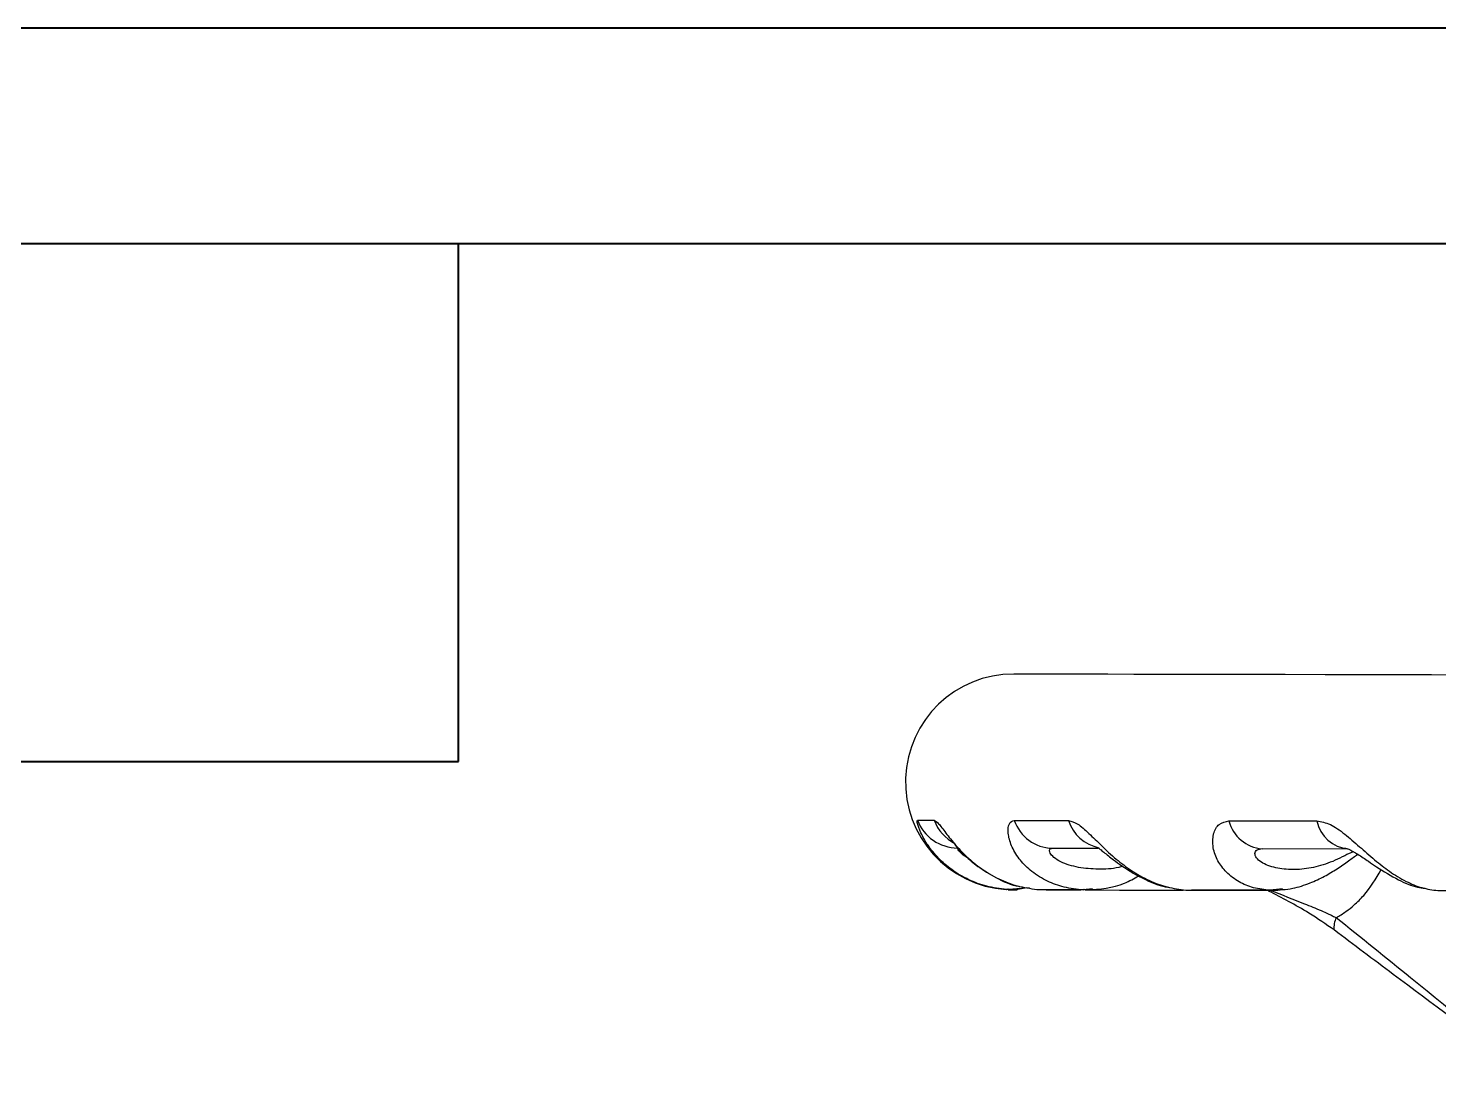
# Model space of a CAD drawing. Header units: millimetres. Extents: x 2344 to 4024, y 1094 to 2282.
# Drawn here: x 2643.9 to 2774.6, y 2183.9 to 2281.7 of the extents above; entities that cross this region are included whole.
import ezdxf

# ---------------------------------------------------------------- set-up
doc = ezdxf.new("R2010")
doc.units = ezdxf.units.MM
doc.layers.add('粗实线', color=7, linetype='Continuous', lineweight=40)

msp = doc.modelspace()

# ---------------------------------------------------------------- linework, layer by layer
at = {"color": 7, "linetype": 'Continuous', "lineweight": 25}
for p, q in [((2738.819, 2205.722), (2743.065, 2205.713)), ((2758.279, 2205.68), (2766.247, 2205.663)), ((2766.167, 2205.663), (2766.226, 2205.663)), ((2734.534, 2201.892), (2734.58, 2201.891)), ((2734.58, 2201.891), (2734.682, 2201.951)), ((2734.733, 2201.893), (2734.667, 2201.893)), ((2734.783, 2201.878), (2734.682, 2201.951)), ((2734.783, 2201.879), (2734.735, 2201.879)), ((2736.671, 2202.036), (2734.783, 2201.879)), ((2735.015, 2201.88), (2735.311, 2201.904)), ((2735.267, 2201.865), (2736.464, 2202.07)), ((2741.458, 2201.87), (2741.757, 2201.936)), ((2742.539, 2201.944), (2741.665, 2201.859)), ((2741.665, 2201.859), (2741.757, 2201.936)), ((2741.837, 2201.851), (2742.04, 2201.851)), ((2751.679, 2201.83), (2752, 2201.829)), ((2758.814, 2201.829), (2759.297, 2201.898)), ((2760.167, 2201.956), (2759.005, 2201.819)), ((2759.005, 2201.819), (2759.297, 2201.898)), ((2774.317, 2201.831), (2774.549, 2201.793))]:
    msp.add_line(p, q, dxfattribs=at)
at = {"color": 7, "linetype": 'Continuous', "lineweight": 25, "flags": 128}
for points in [[(2779.058, 2221.772), (2773.978, 2221.783), (2769.169, 2221.794), (2764.644, 2221.803), (2760.412, 2221.812), (2756.482, 2221.821), (2752.864, 2221.828), (2749.566, 2221.835), (2746.595, 2221.842), (2743.958, 2221.847), (2741.66, 2221.852), (2739.707, 2221.856), (2738.103, 2221.86), (2736.851, 2221.862), (2735.956, 2221.864), (2735.417, 2221.865), (2735.238, 2221.866)], [(2778.285, 2221.773), (2773.29, 2221.784), (2768.563, 2221.794), (2764.116, 2221.803), (2759.958, 2221.812), (2756.098, 2221.821), (2752.544, 2221.828), (2749.305, 2221.835), (2746.387, 2221.841), (2743.798, 2221.847), (2741.542, 2221.852), (2739.624, 2221.856), (2738.05, 2221.859), (2736.822, 2221.862), (2735.942, 2221.864), (2735.414, 2221.865), (2735.238, 2221.866)], [(2726.318, 2208.325), (2726.451, 2208.325), (2726.602, 2208.325), (2726.771, 2208.324), (2726.956, 2208.324), (2727.159, 2208.323), (2727.378, 2208.323), (2727.615, 2208.322), (2727.869, 2208.322)], [(2735.295, 2208.306), (2735.866, 2208.305), (2736.453, 2208.303), (2737.056, 2208.302), (2737.676, 2208.301), (2738.312, 2208.299), (2738.964, 2208.298), (2739.631, 2208.297), (2740.315, 2208.295)], [(2755.193, 2208.263), (2756.162, 2208.261), (2757.146, 2208.259), (2758.143, 2208.257), (2759.155, 2208.255), (2760.181, 2208.252), (2761.22, 2208.25), (2762.273, 2208.248), (2763.34, 2208.246)], [(2735.203, 2201.866), (2735.217, 2201.866), (2735.244, 2201.866), (2735.283, 2201.865), (2735.332, 2201.865), (2735.393, 2201.865), (2735.464, 2201.865), (2735.546, 2201.865)], [(2738.253, 2201.859), (2738.645, 2201.858), (2739.061, 2201.857), (2739.499, 2201.856), (2739.961, 2201.855), (2740.447, 2201.854), (2740.955, 2201.853), (2741.455, 2201.852)], [(2741.958, 2201.851), (2742.915, 2201.849), (2745.038, 2201.845), (2747.41, 2201.84), (2750.026, 2201.834), (2750.939, 2201.832)], [(2751.537, 2201.831), (2752.882, 2201.828), (2755.974, 2201.822), (2759.007, 2201.815)]]:
    msp.add_lwpolyline(points, dxfattribs=at)
at = {"color": 7, "linetype": 'Continuous', "lineweight": 25}
for centre, radius, start, end in [((2735.216, 2211.866), 10, 89.87751, 266.08698), ((2730.052, 2209.731), 3.99, 200.62584, 269.83577), ((2731.601, 2209.71), 3.982, 200.40704, 242.91419), ((2738.89, 2209.514), 3.793, 198.57422, 268.9394), ((2743.871, 2209.424), 3.731, 197.60616, 258.75408), ((2758.494, 2209.072), 3.399, 193.76926, 266.38233), ((2766.527, 2208.906), 3.255, 191.71062, 265.05504), ((2735.216, 2211.866), 10, 267.23859, 269.87751), ((2735.461, 2292.889), 91.024, 269.83269, 269.88273), ((2766.831, 2198.389), 1.913, 152.36136, 187.28594)]:
    msp.add_arc(centre, radius, start, end, dxfattribs=at)
for points, knots in [([(2734.58, 2201.891), (2733.959, 2201.97), (2732.749, 2202.124), (2731.022, 2202.774), (2729.742, 2203.53), (2728.847, 2204.244), (2728.255, 2204.806), (2727.734, 2205.393), (2727.131, 2206.204), (2726.59, 2207.175), (2726.262, 2208.122), (2726.299, 2208.257), (2726.318, 2208.325)], [0, 0, 0, 0, 0.1281513, 0.2496843, 0.3801441, 0.4411883, 0.4997197, 0.5635694, 0.6245897, 0.7496425, 0.8750065, 1, 1, 1, 1]), ([(2727.869, 2208.322), (2727.988, 2208.257), (2728.167, 2208.159), (2728.574, 2207.632), (2728.937, 2207.15), (2729.371, 2206.586), (2729.864, 2205.992), (2730.43, 2205.376), (2731.242, 2204.591), (2732.179, 2203.848), (2733.219, 2203.203), (2734.325, 2202.645), (2735.799, 2202.104), (2737.008, 2201.956), (2737.628, 2201.881)], [0, 0, 0, 0, 0.1244726, 0.1859089, 0.2498878, 0.3111053, 0.3751889, 0.4362181, 0.5000981, 0.6195311, 0.6833816, 0.7502528, 0.8718565, 1, 1, 1, 1]), ([(2741.458, 2201.87), (2740.867, 2201.944), (2739.716, 2202.088), (2738.117, 2202.731), (2736.972, 2203.483), (2736.21, 2204.198), (2735.728, 2204.761), (2735.332, 2205.35), (2734.921, 2206.166), (2734.666, 2207.145), (2734.76, 2208.101), (2735.117, 2208.238), (2735.295, 2208.306)], [0, 0, 0, 0, 0.1280635, 0.2496605, 0.3801541, 0.4411983, 0.4997165, 0.5635714, 0.6245804, 0.7496419, 0.8750131, 1, 1, 1, 1]), ([(2740.315, 2208.295), (2740.588, 2208.229), (2740.996, 2208.129), (2741.665, 2207.596), (2742.198, 2207.109), (2742.778, 2206.541), (2743.387, 2205.943), (2744.044, 2205.323), (2744.941, 2204.534), (2745.922, 2203.79), (2746.968, 2203.146), (2748.058, 2202.59), (2749.476, 2202.056), (2750.605, 2201.917), (2751.184, 2201.846)], [0, 0, 0, 0, 0.12447781, 0.18589566, 0.24987596, 0.31109782, 0.37520407, 0.4362225, 0.50010716, 0.61952435, 0.68338488, 0.75027631, 0.87194143, 1, 1, 1, 1]), ([(2758.814, 2201.829), (2758.294, 2201.898), (2757.281, 2202.033), (2755.921, 2202.667), (2754.991, 2203.417), (2754.415, 2204.132), (2754.077, 2204.696), (2753.834, 2205.288), (2753.646, 2206.107), (2753.695, 2207.093), (2754.211, 2208.057), (2754.866, 2208.194), (2755.193, 2208.263)], [0, 0, 0, 0, 0.12798414, 0.24964221, 0.38016298, 0.44120626, 0.49971221, 0.56357312, 0.62457328, 0.74964181, 0.87501882, 1, 1, 1, 1]), ([(2763.34, 2208.246), (2763.749, 2208.178), (2764.361, 2208.078), (2765.246, 2207.539), (2765.913, 2207.049), (2766.599, 2206.476), (2767.281, 2205.874), (2767.982, 2205.251), (2768.901, 2204.459), (2769.853, 2203.714), (2770.831, 2203.072), (2771.825, 2202.518), (2773.086, 2201.99), (2774.053, 2201.859), (2774.549, 2201.793)], [0, 0, 0, 0, 0.124482, 0.1858845, 0.2498661, 0.3110911, 0.3752157, 0.4362261, 0.5001158, 0.6195186, 0.6833865, 0.7502937, 0.8720137, 1, 1, 1, 1]), ([(2729.784, 2206.102), (2729.78, 2206.102), (2729.746, 2206.104), (2729.818, 2206.004), (2729.999, 2205.782), (2730.322, 2205.437), (2730.934, 2204.839), (2731.967, 2203.947), (2733.643, 2202.943), (2734.985, 2202.285), (2735.761, 2202.185), (2735.773, 2202.183)], [0, 0, 0, 0, 0.0081114, 0.0768965, 0.1482933, 0.2252732, 0.308902, 0.5022082, 0.7321601, 0.9958891, 1, 1, 1, 1]), ([(2731.044, 2204.797), (2730.982, 2204.827), (2730.67, 2204.98), (2730.282, 2205.315), (2729.998, 2205.669), (2730.026, 2205.717), (2730.04, 2205.741)], [0, 0, 0, 0, 0.0737246, 0.3731715, 0.686422, 1, 1, 1, 1]), ([(2745.345, 2204.042), (2745.219, 2204.006), (2744.465, 2203.79), (2743.063, 2203.749), (2741.227, 2203.885), (2739.798, 2204.319), (2738.935, 2204.851), (2738.558, 2205.293), (2738.525, 2205.652), (2738.721, 2205.699), (2738.819, 2205.722)], [0, 0, 0, 0, 0.0384572, 0.2309424, 0.4234302, 0.6153121, 0.715823, 0.807692, 0.9037958, 1, 1, 1, 1]), ([(2743.041, 2205.798), (2743.038, 2205.796), (2743.029, 2205.789), (2743.232, 2205.639), (2743.678, 2205.286), (2744.375, 2204.733), (2745.646, 2203.791), (2747.253, 2202.87), (2748.76, 2202.208), (2749.504, 2202.12), (2749.611, 2202.107)], [0, 0, 0, 0, 0.0566036, 0.1417938, 0.2232337, 0.3716522, 0.4790812, 0.7518494, 0.9644763, 1, 1, 1, 1]), ([(2766.74, 2205.399), (2766.605, 2205.344), (2766.227, 2205.189), (2765.478, 2204.792), (2764.28, 2204.268), (2762.789, 2203.84), (2761.09, 2203.69), (2759.491, 2203.851), (2758.309, 2204.279), (2757.695, 2204.811), (2757.542, 2205.253), (2757.751, 2205.61), (2758.103, 2205.657), (2758.279, 2205.68)], [0, 0, 0, 0, 0.03766201, 0.10619711, 0.17487785, 0.31226406, 0.44993761, 0.58761295, 0.72485502, 0.79674458, 0.86245319, 0.93119068, 1, 1, 1, 1]), ([(2765.813, 2205.703), (2765.861, 2205.716), (2765.953, 2205.74), (2766.26, 2205.649), (2766.664, 2205.452), (2767.268, 2205.087), (2768.017, 2204.572), (2769.261, 2203.714), (2770.771, 2202.823), (2772.31, 2202.132), (2773.134, 2202.037), (2773.37, 2202.01)], [0, 0, 0, 0, 0.0795455, 0.1530718, 0.2224941, 0.2889953, 0.4105927, 0.4994512, 0.7335913, 0.9237047, 1, 1, 1, 1]), ([(2759.241, 2201.814), (2759.864, 2201.851), (2761.036, 2201.922), (2762.649, 2202.439), (2764.015, 2203.081), (2765.205, 2203.8), (2766.265, 2204.546), (2766.854, 2204.967), (2767.13, 2205.165)], [0, 0, 0, 0, 0.2160598, 0.4068002, 0.5722695, 0.7235056, 0.870023, 1, 1, 1, 1]), ([(2742.025, 2201.851), (2743.228, 2201.94), (2744.938, 2202.066), (2746.394, 2202.925), (2746.826, 2203.179)], [0, 0, 0, 0, 0.7035476, 1, 1, 1, 1]), ([(2765.136, 2199.277), (2765.439, 2199.462), (2766.007, 2199.81), (2766.859, 2200.507), (2768.063, 2201.656), (2768.803, 2202.891), (2769.309, 2203.735)], [0, 0, 0, 0, 0.18369133, 0.34422859, 0.55221589, 1, 1, 1, 1]), ([(2737.628, 2201.881), (2738.173, 2201.879), (2739.264, 2201.876), (2740.726, 2201.872), (2741.458, 2201.87)], [0, 0, 0, 0, 0.4994057, 1, 1, 1, 1]), ([(2741.665, 2201.859), (2740.936, 2201.861), (2739.475, 2201.864), (2738.384, 2201.867), (2737.838, 2201.869)], [0, 0, 0, 0, 0.4994071, 1, 1, 1, 1]), ([(2751.184, 2201.846), (2752.37, 2201.844), (2754.747, 2201.838), (2757.457, 2201.832), (2758.814, 2201.829)], [0, 0, 0, 0, 0.4994067, 1, 1, 1, 1]), ([(2759.005, 2201.819), (2757.653, 2201.822), (2755.07, 2201.828), (2752.804, 2201.833), (2751.724, 2201.835)], [0, 0, 0, 0, 0.523527, 1, 1, 1, 1]), ([(2764.934, 2198.147), (2764.182, 2198.671), (2762.897, 2199.567), (2760.761, 2200.775), (2759.482, 2201.433), (2758.864, 2201.751)], [0, 0, 0, 0, 0.4211571, 0.7205143, 1, 1, 1, 1]), ([(2759.017, 2201.818), (2760.087, 2201.405), (2761.706, 2200.779), (2763.488, 2200.053), (2764.336, 2199.671), (2764.742, 2199.476), (2764.954, 2199.37), (2765.063, 2199.315), (2765.117, 2199.288), (2765.131, 2199.28), (2765.135, 2199.278), (2765.136, 2199.277), (2765.136, 2199.277), (2765.136, 2199.277)], [0, 0, 0, 0, 0.4919756, 0.7448976, 0.8717536, 0.9356326, 0.967738, 0.991593, 0.9977244, 0.9993421, 0.9997898, 0.9999241, 1, 1, 1, 1]), ([(2774.549, 2201.793), (2776.295, 2201.789), (2779.794, 2201.781), (2783.566, 2201.772), (2785.454, 2201.768)], [0, 0, 0, 0, 0.4994076, 1, 1, 1, 1]), ([(2784.156, 2183.88), (2780.114, 2187.15), (2773.773, 2192.28), (2767.434, 2197.415), (2765.136, 2199.277)], [0, 0, 0, 0, 0.6374709, 1, 1, 1, 1]), ([(2784.156, 2183.88), (2783.232, 2184.557), (2778.609, 2187.939), (2772.159, 2192.698), (2766.756, 2196.772), (2764.934, 2198.147)], [0, 0, 0, 0, 0.14213623, 0.71070448, 1, 1, 1, 1])]:
    msp.add_open_spline(points, degree=3, knots=knots, dxfattribs=at)
at = {"layer": '粗实线'}
for p, q in [((4023.788, 2281.746), (2343.788, 2281.746)), ((4003.788, 2261.746), (2443.788, 2261.746)), ((2683.788, 2213.746), (2683.788, 2261.746)), ((2443.788, 2213.746), (2683.788, 2213.746))]:
    msp.add_line(p, q, dxfattribs=at)

doc.saveas('drawing.dxf')
